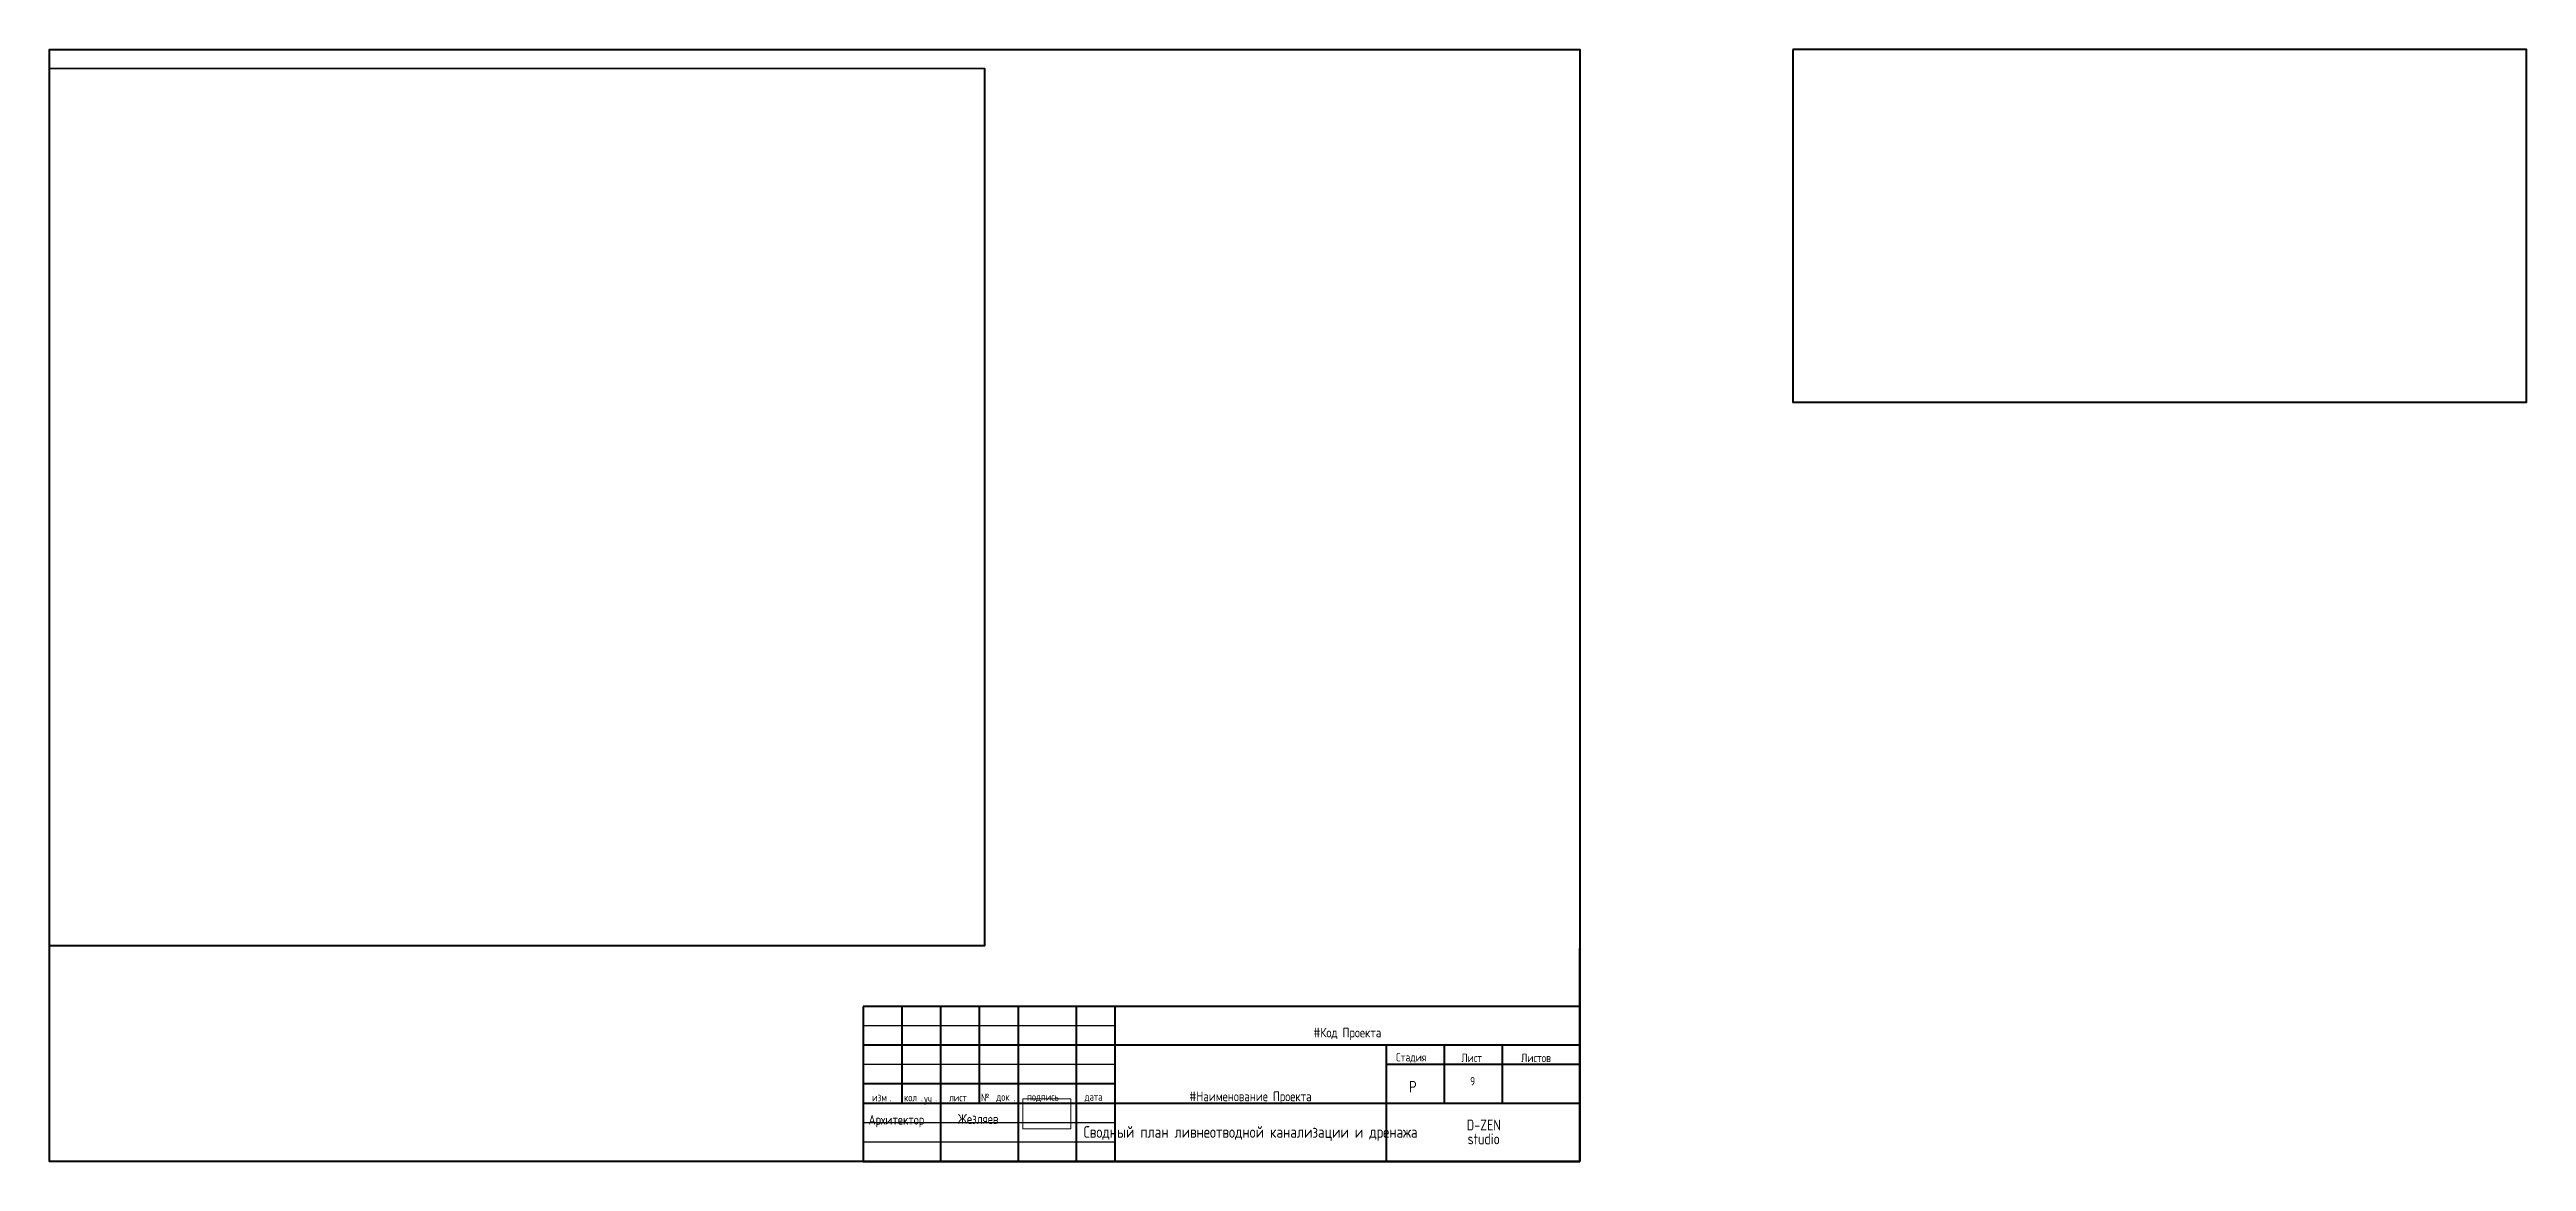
# Model space of a CAD drawing. Header units: millimetres. Extents: x -38123668 to 659, y -20516730 to 292.
# Drawn here: x 20 to 659, y 5 to 292 of the extents above.
import ezdxf

# ---------------------------------------------------------------- set-up
doc = ezdxf.new("R2010")
doc.units = ezdxf.units.MM
doc.layers.get('0').update_dxf_attribs({"linetype": 'CONTINUOUS'})
doc.layers.add('0_Ном._пера__7', color=7, linetype='CONTINUOUS', lineweight=25)
doc.layers.add('0_Ном._пера__8', color=7, linetype='CONTINUOUS', lineweight=40)
doc.layers.add('NonPlottable_0', color=7, linetype='CONTINUOUS', plot=False)
doc.styles.add('СГЕНЕРИР_СТИЛЬ_6', font='СГЕНЕРИР_СТИЛЬ_6')
doc.styles.add('СГЕНЕРИР_СТИЛЬ_9', font='СГЕНЕРИР_СТИЛЬ_9')
picture_1 = doc.add_image_def('image1.jpg', size_in_pixel=(2161, 1348))

msp = doc.modelspace()

# ---------------------------------------------------------------- linework, layer by layer
at = {"layer": '0_Ном._пера__7', "color": 7, "linetype": 'CONTINUOUS', "lineweight": 25}
for points in [[(295, 45), (230, 45)], [(295, 40), (230, 40)], [(295, 30), (230, 30)], [(295, 15), (230, 15)], [(295, 10), (230, 10)]]:
    msp.add_lwpolyline(points, dxfattribs=at)
at = {"layer": '0_Ном._пера__8', "color": 7, "linetype": 'CONTINUOUS', "lineweight": 40}
msp.add_line((230, 45), (230, 5), dxfattribs=at)
msp.add_lwpolyline([(415, 5), (20, 5), (20, 292), (415, 292)], close=True, dxfattribs=at)
for points in [[(415, 5), (415, 60)], [(415, 45), (230, 45)], [(240, 45), (240, 20)], [(250, 45), (250, 5)], [(260, 45), (260, 20)], [(270, 45), (270, 5)], [(285, 45), (285, 5)], [(295, 45), (295, 5)], [(415, 35), (230, 35)], [(365, 35), (365, 5)], [(380, 35), (380, 20)], [(395, 35), (395, 20)], [(415, 30), (365, 30)], [(295, 25), (230, 25)], [(295, 20), (230, 20)], [(415, 20), (295, 20)], [(230, 5), (415, 5)]]:
    msp.add_lwpolyline(points, dxfattribs=at)
at = {"layer": 'NonPlottable_0', "color": 252, "linetype": 'CONTINUOUS', "lineweight": 40}
for points in [[(469.99, 292), (469.99, 200.97), (589.24, 200.97), (659.35, 200.97), (659.35, 292)], [(20, 287.22), (261.34, 287.1), (261.34, 60.63), (20, 60.63)]]:
    msp.add_lwpolyline(points, close=True, dxfattribs=at)

# ---------------------------------------------------------------- texts
at = {"layer": '0_Ном._пера__7', "color": 7, "linetype": 'CONTINUOUS', "lineweight": 25}
for s, insert, char_height, width, attachment_point, style in [('{\\pqc;\\fGOST_type_A|b0|i0|c0|p0;\\W1.000000;#Код Проекта}', (355, 37.92), 2.5, 95.1389, 5, 'СГЕНЕРИР_СТИЛЬ_6'), ('{\\pql;\\fGOST_type_A|b0|i0|c0|p0;\\W1.000000;Стадия}', (367.56, 31.73), 2.2, 74.4946, 4, 'СГЕНЕРИР_СТИЛЬ_6'), ('{\\pql;\\fGOST_type_A|b0|i0|c0|p0;\\W1.000000;Лист}', (384.43, 31.74), 2.2, 72.0501, 4, 'СГЕНЕРИР_СТИЛЬ_6'), ('{\\pql;\\fGOST_type_A|b0|i0|c0|p0;\\W1.000000;Листов}', (399.84, 31.74), 2.2, 74.4946, 4, 'СГЕНЕРИР_СТИЛЬ_6'), ('{\\pql;\\fGOST_type_A|b0|i0|c0|p0;\\W1.000000;Р}', (370.9, 24.3), 3, 93.2499, 4, 'СГЕНЕРИР_СТИЛЬ_6'), ('{\\pqc;\\fGOST_type_A|b0|i0|c0|p0;\\W1.000000;9}', (387.34, 25.71), 2.2, 69.3613, 5, 'СГЕНЕРИР_СТИЛЬ_9'), ('{\\pql;\\fGOST_type_A|b0|i0|c0|p0;\\W1.000000;изм}', (232.3, 21.51), 2, 64.389, 4, 'СГЕНЕРИР_СТИЛЬ_6'), ('{\\pql;\\fGOST_type_A|b0|i0|c0|p0;\\W1.000000;.}', (236.87, 21.51), 2, 61.7224, 4, 'СГЕНЕРИР_СТИЛЬ_6'), ('{\\pql;\\fGOST_type_A|b0|i0|c0|p0;\\W1.000000;кол}', (240.57, 21.51), 2, 64.389, 4, 'СГЕНЕРИР_СТИЛЬ_6'), ('{\\pql;\\fGOST_type_A|b0|i0|c0|p0;\\W1.000000;.}', (244.94, 21.51), 2, 61.7224, 4, 'СГЕНЕРИР_СТИЛЬ_6'), ('{\\pql;\\fGOST_type_A|b0|i0|c0|p0;\\W1.000000;уч}', (245.76, 20.94), 2, 63.2779, 4, 'СГЕНЕРИР_СТИЛЬ_6'), ('{\\pql;\\fGOST_type_A|b0|i0|c0|p0;\\W1.000000;.}', (248.61, 21.51), 2, 61.7224, 4, 'СГЕНЕРИР_СТИЛЬ_6'), ('{\\pql;\\fGOST_type_A|b0|i0|c0|p0;\\W1.000000;лист}', (252.19, 21.51), 2, 65.5002, 4, 'СГЕНЕРИР_СТИЛЬ_6'), ('{\\pql;\\fGOST_type_A|b0|i0|c0|p0;\\W1.000000;№}', (260.4, 21.51), 2, 62.1668, 4, 'СГЕНЕРИР_СТИЛЬ_6'), ('{\\pql;\\fGOST_type_A|b0|i0|c0|p0;\\W1.000000;док}', (264.39, 21.51), 2, 64.389, 4, 'СГЕНЕРИР_СТИЛЬ_6'), ('{\\pql;\\fGOST_type_A|b0|i0|c0|p0;\\W1.000000;.}', (268.78, 21.51), 2, 61.7224, 4, 'СГЕНЕРИР_СТИЛЬ_6'), ('{\\pql;\\fGOST_type_A|b0|i0|c0|p0;\\W1.000000;подпись}', (272.34, 21.51), 2, 68.8335, 4, 'СГЕНЕРИР_СТИЛЬ_6'), ('{\\pql;\\fGOST_type_A|b0|i0|c0|p0;\\W1.000000;дата}', (287.15, 21.51), 2, 65.5002, 4, 'СГЕНЕРИР_СТИЛЬ_6'), ('{\\pqc;\\fGOST_type_A|b0|i0|c0|p0;\\W1.000000;#Наименование Проекта}', (330, 21.46), 2.5, 107.6389, 5, 'СГЕНЕРИР_СТИЛЬ_6'), ('{\\pql;\\fGOST_type_A|b0|i0|c0|p0;\\W1.000000;Архитектор}', (231.41, 15.42), 2.5, 90.2083, 4, 'СГЕНЕРИР_СТИЛЬ_6'), ('{\\pql;\\fGOST_type_A|b0|i0|c0|p0;\\W1.000000;Жезляев}', (254.47, 15.95), 2.5, 86.0417, 4, 'СГЕНЕРИР_СТИЛЬ_6')]:
    msp.add_mtext(s, dxfattribs=dict(at, insert=insert, char_height=char_height, width=width, attachment_point=attachment_point, style=style))
at = {"layer": '0_Ном._пера__7', "color": 7, "linetype": 'CONTINUOUS', "lineweight": 25, "attachment_point": 5, "style": 'СГЕНЕРИР_СТИЛЬ_6'}
for s, insert, char_height, width, line_spacing_factor in [('{\\pqc;\\fGOST_type_A|b0|i0|c0|p0;\\W1.000000;Сводный план ливнеотводной канализации и дренажа}', (330, 12.2), 3, 175.1667, 0.961216), ('{\\pqc;\\fGOST_type_A|b0|i0|c0|p0;\\W1.000000;D-ZEN\\P\\pqc;\\fGOST_type_A|b0|i0|c0|p0;\\W1.000000;studio}', (390.2, 12.62), 2.7921, 96.0963, 0.769984)]:
    msp.add_mtext(s, dxfattribs=dict(at, insert=insert, char_height=char_height, width=width, line_spacing_factor=line_spacing_factor))

# ---------------------------------------------------------------- pictures from other files: only their frames are drawn
at = {"linetype": 'CONTINUOUS', "lineweight": 0}
image = msp.add_image(picture_1, insert=(271.23, 13.42), size_in_units=(12.41, 7.74), dxfattribs=at)
image.dxf.flags = 1

doc.saveas('drawing.dxf')
